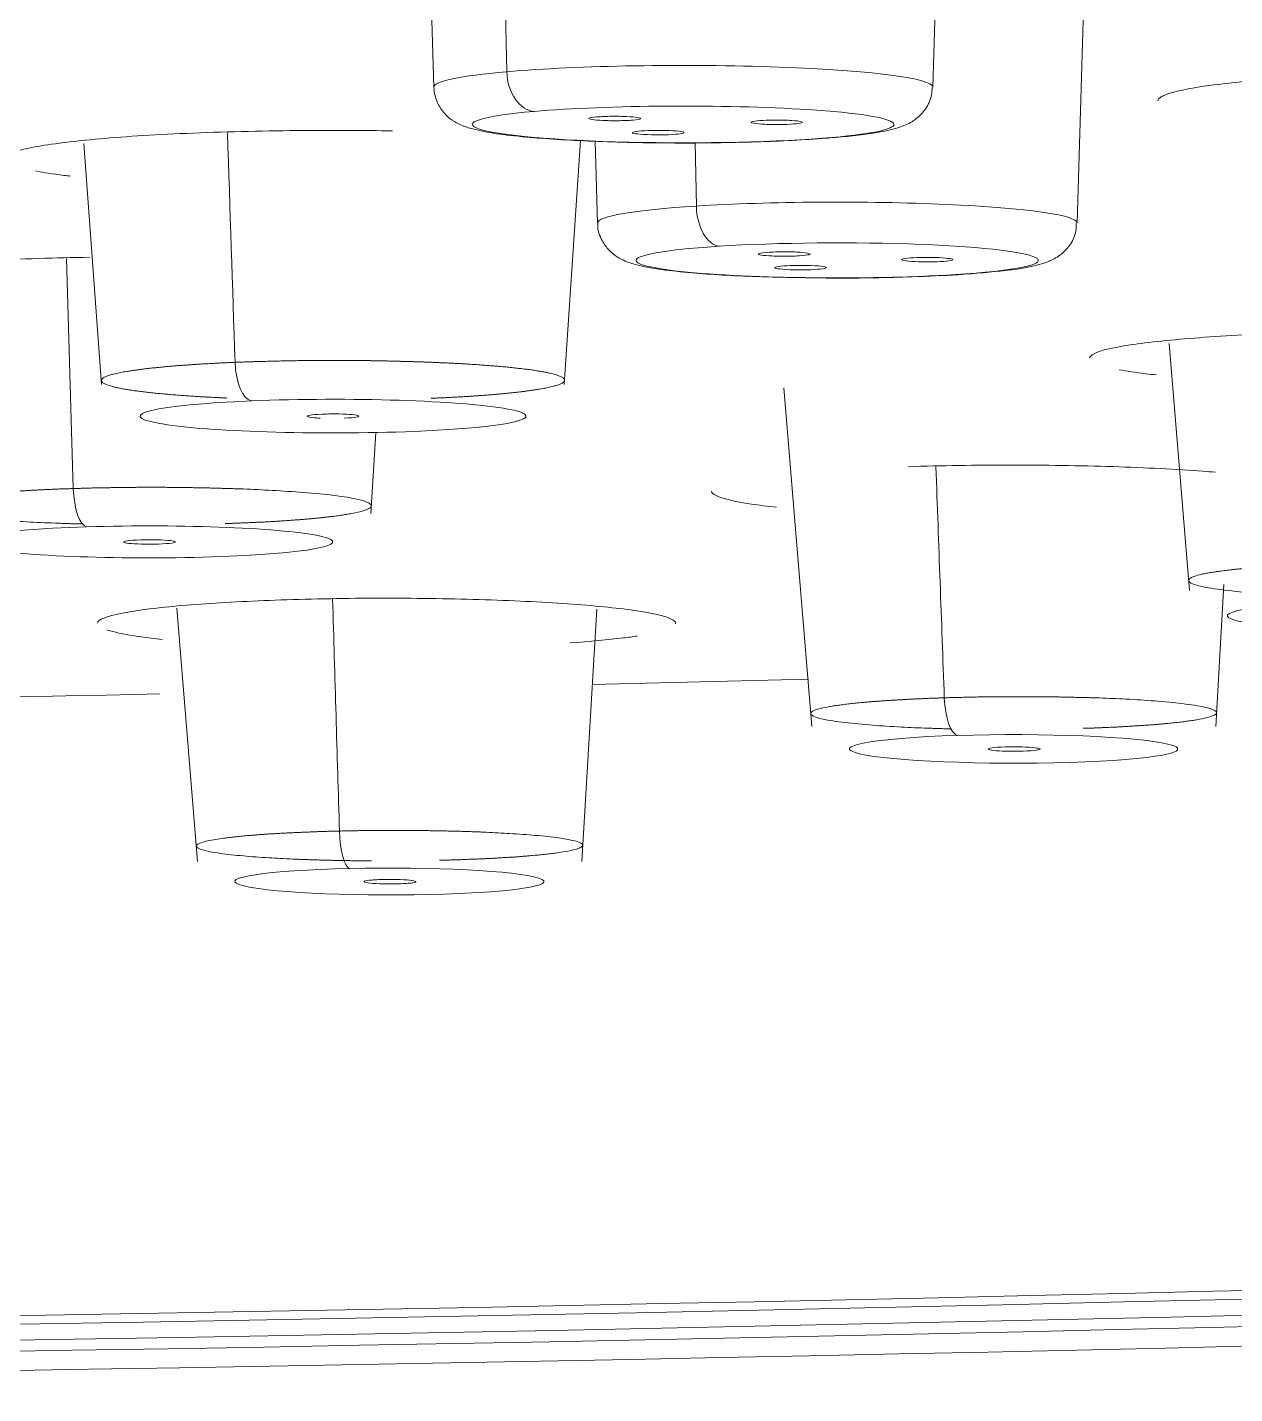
# Model space of a CAD drawing. Extents: x 19821 to 22981, y -91 to 2224.
# Drawn here: x 20713.01 to 20722.37, y 1291.2 to 1301.8 of the extents above; entities that cross this region are included whole.
import ezdxf

# ---------------------------------------------------------------- set-up
doc = ezdxf.new("R2010")
doc.units = 0
doc.header["$LTSCALE"] = 10
doc.header["$MEASUREMENT"] = 0
doc.layers.add('1', color=7, linetype='CONTINUOUS')

msp = doc.modelspace()

# ---------------------------------------------------------------- linework, layer by layer
at = {"layer": '1', "color": 7, "linetype": 'Continuous', "lineweight": 18}
for p, q in [((20720.029, 1301.332), (20720.076, 1302.894)), ((20721.148, 1300.278), (20721.203, 1302.117)), ((20716.14, 1302.045), (20716.161, 1301.332)), ((20713.448, 1300.895), (20713.586, 1299.027)), ((20717.173, 1299.028), (20717.299, 1300.918)), ((20717.412, 1300.912), (20717.431, 1300.278)), ((20721.863, 1299.346), (20722.02, 1297.43)), ((20718.876, 1299), (20719.092, 1296.377)), ((20715.673, 1298.027), (20715.713, 1298.654)), ((20722.223, 1296.377), (20722.287, 1297.478)), ((20714.169, 1297.294), (20714.33, 1295.329)), ((20717.308, 1295.33), (20717.424, 1297.286))]:
    msp.add_line(p, q, dxfattribs=at)
at = {"layer": '1', "color": 7, "linetype": 'Continuous', "lineweight": 13}
for p, q in [((20716.714, 1302.07), (20716.728, 1301.452)), ((20718.188, 1300.901), (20718.197, 1300.41)), ((20713.366, 1298.221), (20713.313, 1300.003))]:
    msp.add_line(p, q, dxfattribs=at)
at = {"layer": '1', "color": 7, "linetype": 'Continuous', "lineweight": 18}
for centre, major_axis, ratio, start_param, end_param in [((20690.341, 1301.967), (-121.8, 0), 0.087156, 1.570796, 4.70718), ((20690.341, 1301.967), (-120.85, 0), 0.087156, 1.570796, 4.712389), ((20690.341, 1302.016), (119.248, 0), 0.087156, 4.712389, 7.847018), ((20690.341, 1301.967), (119.464, 0), 0.087156, 4.712389, 7.853982), ((20718.095, 1301.043), (-1.634, 0), 0.087156, 4.080192, 5.497787), ((20690.341, 1301.967), (-123.486, 0), 0.087156, 1.570796, 3.036476), ((20719.289, 1299.989), (-1.559, 0), 0.087156, 4.284003, 5.340708), ((20714.747, 1299.199), (-0.012, 0.3), 0.421035, 1.553205, 3.045297), ((20715.38, 1298.782), (-1.496, 0), 0.087157, 5.148749, 8.290211), ((20715.38, 1298.782), (-1.496, 0), 0.087154, 2.007097, 5.148678), ((20713.469, 1298.222), (-0.01, 0.3), 0.340824, 1.565408, 3.04864), ((20713.955, 1297.807), (-1.422, 0), 0.087155, 1.919858, 5.061272), ((20713.955, 1297.807), (-1.422, 0), 0.087156, 5.061572, 8.202744), ((20723.661, 1297.234), (-1.348, 0), 0.087156, 5.149056, 8.289555), ((20720.221, 1296.605), (-0.01, 0.3), 0.341166, 1.58299, 3.048351), ((20720.658, 1296.203), (-1.274, 0), 0.087156, 5.062695, 8.201703), ((20720.655, 1296.202), (-1.274, 0), 0.087156, 1.921229, 5.059983), ((20715.507, 1295.575), (-0.007, 0.3), 0.25854, 1.5943, 3.050682), ((20715.816, 1295.174), (-1.2, 0), 0.087156, 1.834077, 4.972526), ((20715.819, 1295.175), (-1.2, 0), 0.087156, 4.975519, 8.114269)]:
    msp.add_ellipse(centre, major_axis=major_axis, ratio=ratio, start_param=start_param, end_param=end_param, dxfattribs=at)
at = {"layer": '1', "color": 7, "linetype": 'Continuous', "lineweight": 13}
for centre, major_axis, ratio, start_param, end_param in [((20718.095, 1301.332), (-1.934, 0), 0.087156, 5.497787, 6.285833), ((20718.095, 1301.332), (-1.934, 0), 0.087156, 3.13899, 5.497787), ((20716.94, 1301.442), (0.026, -0.299), 0.704416, 4.619278, 6.160083), ((20718.095, 1301.043), (-1.634, 0), 0.087156, 5.497787, 8.63938), ((20718.095, 1301.043), (-1.634, 0), 0.087156, 2.356194, 4.080192), ((20719.289, 1300.279), (-1.859, 0), 0.087156, 5.340708, 6.285835), ((20719.289, 1300.279), (-1.859, 0), 0.087156, 3.138992, 5.340708), ((20718.373, 1300.398), (0.019, -0.299), 0.585549, 4.634657, 6.175462), ((20719.289, 1299.989), (-1.559, 0), 0.087156, 5.340708, 8.4823), ((20719.289, 1299.989), (-1.559, 0), 0.087156, 2.199115, 4.284004), ((20690.341, 1305.454), (-104, 0), 0.087156, 1.833905, 1.850644), ((20690.341, 1305.454), (-104, 0), 0.087156, 1.734895, 1.800673)]:
    msp.add_ellipse(centre, major_axis=major_axis, ratio=ratio, start_param=start_param, end_param=end_param, dxfattribs=at)
at = {"layer": '1', "color": 7, "linetype": 'Continuous', "lineweight": 18}
for points, knots in [([(20716.162, 1301.33), (20716.165, 1301.286), (20716.181, 1301.213), (20716.241, 1301.126), (20716.308, 1301.07), (20716.384, 1301.031), (20716.534, 1300.984), (20716.818, 1300.945), (20717.386, 1300.909), (20718.023, 1300.895), (20718.667, 1300.904), (20719.071, 1300.925), (20719.25, 1300.94), (20719.276, 1300.942)], [0, 0, 0, 0, 0.032811, 0.061167, 0.08849, 0.120101, 0.172885, 0.355298, 0.508192, 0.666993, 0.822619, 0.973881, 1, 1, 1, 1]), ([(20719.276, 1300.942), (20719.401, 1300.952), (20719.589, 1300.975), (20719.747, 1301.01), (20719.854, 1301.051), (20719.947, 1301.121), (20720.012, 1301.218), (20720.024, 1301.291), (20720.025, 1301.329)], [0, 0, 0, 0, 0.349056, 0.595973, 0.741069, 0.833605, 0.922687, 1, 1, 1, 1]), ([(20721.775, 1301.227), (20721.776, 1301.245), (20721.842, 1301.29), (20722.192, 1301.355), (20722.604, 1301.391), (20722.857, 1301.407)], [0, 0, 0, 0, 0.265039, 0.632519, 1, 1, 1, 1]), ([(20712.833, 1300.775), (20712.833, 1300.781), (20712.848, 1300.813), (20713.018, 1300.87), (20713.542, 1300.935), (20714.019, 1300.965), (20714.299, 1300.976)], [0, 0, 0, 0, 0.074756, 0.383171, 0.691585, 1, 1, 1, 1]), ([(20714.299, 1300.976), (20714.579, 1300.987), (20715.084, 1300.999), (20715.615, 1300.997), (20715.842, 1300.993)], [0, 0, 0, 0, 0.563122, 1, 1, 1, 1]), ([(20713.345, 1300.642), (20713.327, 1300.644), (20713.224, 1300.657), (20713.136, 1300.67), (20713.074, 1300.682)], [0, 0, 0, 0, 0.167317, 1, 1, 1, 1]), ([(20717.434, 1300.282), (20717.433, 1300.274), (20717.428, 1300.226), (20717.46, 1300.145), (20717.519, 1300.063), (20717.587, 1300.011), (20717.663, 1299.974), (20717.812, 1299.931), (20718.101, 1299.893), (20718.577, 1299.863), (20718.886, 1299.857), (20719.007, 1299.857)], [0, 0, 0, 0, 0.010838, 0.066024, 0.112513, 0.157974, 0.211594, 0.304945, 0.605567, 0.853514, 1, 1, 1, 1]), ([(20720.225, 1299.878), (20720.363, 1299.886), (20720.653, 1299.916), (20720.841, 1299.942), (20720.996, 1300.011), (20721.082, 1300.084), (20721.137, 1300.18), (20721.143, 1300.246), (20721.142, 1300.275)], [0, 0, 0, 0, 0.299695, 0.690003, 0.788532, 0.869902, 0.947738, 1, 1, 1, 1]), ([(20712.101, 1299.945), (20712.18, 1299.953), (20712.474, 1299.978), (20712.82, 1299.995), (20713.1, 1300.004)], [0, 0, 0, 0, 0.290875, 1, 1, 1, 1]), ([(20719.007, 1299.857), (20719.094, 1299.854), (20719.378, 1299.849), (20719.818, 1299.858), (20720.112, 1299.871), (20720.225, 1299.878)], [0, 0, 0, 0, 0.209344, 0.685217, 1, 1, 1, 1]), ([(20721.247, 1299.23), (20721.246, 1299.236), (20721.26, 1299.266), (20721.415, 1299.319), (20721.915, 1299.381), (20722.365, 1299.409), (20722.626, 1299.419)], [0, 0, 0, 0, 0.073591, 0.382394, 0.691197, 1, 1, 1, 1]), ([(20714.621, 1299.199), (20714.627, 1299.199), (20714.64, 1299.2), (20714.66, 1299.2), (20714.68, 1299.201), (20714.7, 1299.202), (20714.721, 1299.203), (20714.742, 1299.203), (20714.763, 1299.204), (20714.784, 1299.205), (20714.805, 1299.205), (20714.827, 1299.206), (20714.849, 1299.206), (20714.871, 1299.207), (20714.894, 1299.208), (20714.917, 1299.208), (20714.94, 1299.209), (20714.963, 1299.209), (20714.986, 1299.21), (20715.01, 1299.21), (20715.034, 1299.21), (20715.058, 1299.211), (20715.083, 1299.211), (20715.107, 1299.212), (20715.132, 1299.212), (20715.157, 1299.212), (20715.182, 1299.212), (20715.208, 1299.213), (20715.233, 1299.213), (20715.259, 1299.213), (20715.285, 1299.213), (20715.312, 1299.213), (20715.338, 1299.213), (20715.365, 1299.213), (20715.392, 1299.213), (20715.418, 1299.213), (20715.446, 1299.213), (20715.473, 1299.213), (20715.5, 1299.213), (20715.528, 1299.213), (20715.555, 1299.213), (20715.583, 1299.212), (20715.611, 1299.212), (20715.639, 1299.212), (20715.667, 1299.212), (20715.696, 1299.211), (20715.724, 1299.211), (20715.752, 1299.21), (20715.781, 1299.21), (20715.809, 1299.209), (20715.838, 1299.208), (20715.866, 1299.208), (20715.895, 1299.207), (20715.924, 1299.206), (20715.952, 1299.206), (20715.981, 1299.205), (20716.009, 1299.204), (20716.038, 1299.203), (20716.067, 1299.202), (20716.095, 1299.201), (20716.124, 1299.2), (20716.152, 1299.199), (20716.18, 1299.198), (20716.209, 1299.196), (20716.237, 1299.195), (20716.265, 1299.194), (20716.292, 1299.193), (20716.32, 1299.191), (20716.348, 1299.19), (20716.375, 1299.188), (20716.402, 1299.187), (20716.429, 1299.185), (20716.456, 1299.183), (20716.482, 1299.182), (20716.508, 1299.18), (20716.534, 1299.178), (20716.56, 1299.176), (20716.586, 1299.174), (20716.611, 1299.172), (20716.635, 1299.17), (20716.66, 1299.168), (20716.684, 1299.166), (20716.708, 1299.164), (20716.731, 1299.162), (20716.754, 1299.16), (20716.776, 1299.157), (20716.798, 1299.155), (20716.82, 1299.152), (20716.841, 1299.15), (20716.862, 1299.147), (20716.882, 1299.145), (20716.901, 1299.142), (20716.92, 1299.14), (20716.939, 1299.137), (20716.957, 1299.134), (20716.974, 1299.131), (20716.991, 1299.129), (20717.012, 1299.125), (20717.036, 1299.12), (20717.061, 1299.115), (20717.084, 1299.109), (20717.105, 1299.104), (20717.122, 1299.098), (20717.137, 1299.092), (20717.15, 1299.087), (20717.16, 1299.081), (20717.167, 1299.076), (20717.172, 1299.07), (20717.175, 1299.065), (20717.176, 1299.059), (20717.174, 1299.054), (20717.17, 1299.049), (20717.164, 1299.043), (20717.156, 1299.038), (20717.146, 1299.033), (20717.134, 1299.028), (20717.12, 1299.023), (20717.105, 1299.018), (20717.088, 1299.013), (20717.069, 1299.009), (20717.049, 1299.004), (20717.027, 1299), (20717.004, 1298.995), (20716.98, 1298.991), (20716.954, 1298.987), (20716.927, 1298.983), (20716.899, 1298.979), (20716.871, 1298.975), (20716.841, 1298.971), (20716.81, 1298.968), (20716.779, 1298.964), (20716.746, 1298.961), (20716.713, 1298.957), (20716.68, 1298.954), (20716.646, 1298.951), (20716.611, 1298.948), (20716.576, 1298.945), (20716.54, 1298.943), (20716.505, 1298.94), (20716.468, 1298.938), (20716.432, 1298.935), (20716.396, 1298.933), (20716.359, 1298.931), (20716.322, 1298.929), (20716.285, 1298.927), (20716.249, 1298.925), (20716.212, 1298.923), (20716.175, 1298.922), (20716.151, 1298.921), (20716.139, 1298.92)], [0, 0, 0, 0, 0.003796, 0.007622, 0.011478, 0.015363, 0.019278, 0.023223, 0.027198, 0.031202, 0.035236, 0.0393, 0.043394, 0.047517, 0.05167, 0.055853, 0.060066, 0.064308, 0.06858, 0.072882, 0.077213, 0.081575, 0.085966, 0.090387, 0.094837, 0.099317, 0.103828, 0.108367, 0.112937, 0.117536, 0.122165, 0.126824, 0.131512, 0.13623, 0.140978, 0.145756, 0.150563, 0.1554, 0.160267, 0.165164, 0.17009, 0.175046, 0.180032, 0.185048, 0.190093, 0.195168, 0.200272, 0.205407, 0.210571, 0.215765, 0.220988, 0.226242, 0.231525, 0.236837, 0.24218, 0.247552, 0.252954, 0.258386, 0.263847, 0.269338, 0.274859, 0.280409, 0.285989, 0.291599, 0.297239, 0.302908, 0.308607, 0.314336, 0.320094, 0.325882, 0.3317, 0.337548, 0.343425, 0.349332, 0.355268, 0.361235, 0.367231, 0.373256, 0.379312, 0.385397, 0.391512, 0.397656, 0.40383, 0.410034, 0.416268, 0.422531, 0.428824, 0.435146, 0.441498, 0.44788, 0.454292, 0.460733, 0.467204, 0.473705, 0.480235, 0.486795, 0.493385, 0.500004, 0.512431, 0.524753, 0.536971, 0.549083, 0.56109, 0.572992, 0.584789, 0.596481, 0.608068, 0.61955, 0.630927, 0.642199, 0.653366, 0.664428, 0.675385, 0.686237, 0.696985, 0.707627, 0.718165, 0.728597, 0.738925, 0.749148, 0.759265, 0.769278, 0.779187, 0.78899, 0.798688, 0.808282, 0.81777, 0.827154, 0.836433, 0.845607, 0.854676, 0.863641, 0.8725, 0.881255, 0.889905, 0.89845, 0.90689, 0.915226, 0.923456, 0.931582, 0.939603, 0.94752, 0.955331, 0.963038, 0.97064, 0.978137, 0.985529, 0.992817, 1, 1, 1, 1]), ([(20714.559, 1298.922), (20714.556, 1298.922), (20714.544, 1298.923), (20714.522, 1298.924), (20714.494, 1298.925), (20714.466, 1298.927), (20714.439, 1298.928), (20714.411, 1298.929), (20714.384, 1298.931), (20714.357, 1298.932), (20714.33, 1298.934), (20714.303, 1298.936), (20714.277, 1298.937), (20714.251, 1298.939), (20714.225, 1298.941), (20714.199, 1298.943), (20714.173, 1298.945), (20714.148, 1298.947), (20714.124, 1298.949), (20714.099, 1298.951), (20714.075, 1298.953), (20714.052, 1298.955), (20714.028, 1298.957), (20714.005, 1298.96), (20713.983, 1298.962), (20713.961, 1298.964), (20713.939, 1298.967), (20713.918, 1298.969), (20713.898, 1298.972), (20713.877, 1298.974), (20713.858, 1298.977), (20713.839, 1298.979), (20713.82, 1298.982), (20713.802, 1298.985), (20713.785, 1298.988), (20713.768, 1298.991), (20713.748, 1298.994), (20713.724, 1298.999), (20713.698, 1299.004), (20713.675, 1299.01), (20713.655, 1299.016), (20713.637, 1299.021), (20713.622, 1299.027), (20713.61, 1299.032), (20713.6, 1299.038), (20713.592, 1299.043), (20713.587, 1299.049), (20713.584, 1299.054), (20713.584, 1299.06), (20713.586, 1299.065), (20713.59, 1299.071), (20713.596, 1299.076), (20713.604, 1299.081), (20713.614, 1299.086), (20713.626, 1299.091), (20713.639, 1299.096), (20713.655, 1299.101), (20713.672, 1299.106), (20713.691, 1299.11), (20713.711, 1299.115), (20713.733, 1299.12), (20713.756, 1299.124), (20713.78, 1299.128), (20713.806, 1299.132), (20713.832, 1299.136), (20713.86, 1299.14), (20713.889, 1299.144), (20713.919, 1299.148), (20713.95, 1299.152), (20713.981, 1299.155), (20714.013, 1299.158), (20714.046, 1299.162), (20714.08, 1299.165), (20714.114, 1299.168), (20714.149, 1299.171), (20714.184, 1299.174), (20714.219, 1299.176), (20714.255, 1299.179), (20714.291, 1299.181), (20714.328, 1299.184), (20714.364, 1299.186), (20714.401, 1299.188), (20714.437, 1299.19), (20714.474, 1299.192), (20714.511, 1299.194), (20714.548, 1299.196), (20714.584, 1299.197), (20714.609, 1299.198), (20714.621, 1299.199)], [0, 0, 0, 0, 0.002522, 0.010462, 0.018443, 0.026465, 0.03453, 0.042636, 0.050784, 0.058973, 0.067204, 0.075477, 0.083792, 0.092149, 0.100547, 0.108987, 0.117469, 0.125992, 0.134557, 0.143164, 0.151813, 0.160503, 0.169235, 0.178009, 0.186824, 0.195682, 0.204581, 0.213522, 0.222504, 0.231529, 0.240595, 0.249703, 0.258852, 0.268044, 0.277277, 0.286552, 0.295868, 0.313376, 0.330735, 0.347946, 0.36501, 0.381925, 0.398693, 0.415313, 0.431785, 0.448109, 0.464285, 0.480313, 0.496193, 0.511925, 0.527509, 0.542945, 0.558234, 0.573374, 0.588366, 0.60321, 0.617906, 0.632453, 0.646853, 0.661105, 0.675209, 0.689164, 0.702972, 0.716631, 0.730142, 0.743505, 0.75672, 0.769787, 0.782705, 0.795476, 0.808098, 0.820572, 0.832898, 0.845076, 0.857105, 0.868986, 0.88072, 0.892304, 0.903741, 0.915029, 0.92617, 0.937162, 0.948005, 0.958701, 0.969248, 0.979647, 0.989898, 1, 1, 1, 1]), ([(20721.763, 1299.101), (20721.735, 1299.104), (20721.626, 1299.117), (20721.533, 1299.131), (20721.474, 1299.142)], [0, 0, 0, 0, 0.252248, 1, 1, 1, 1]), ([(20715.296, 1298.797), (20715.252, 1298.795), (20715.189, 1298.79), (20715.172, 1298.778), (20715.215, 1298.771), (20715.263, 1298.767), (20715.281, 1298.766)], [0, 0, 0, 0, 0.283858, 0.567716, 0.851573, 1, 1, 1, 1]), ([(20719.839, 1298.39), (20720.1, 1298.398), (20720.618, 1298.407), (20721.447, 1298.394), (20721.956, 1298.368), (20722.19, 1298.35), (20722.222, 1298.347)], [0, 0, 0, 0, 0.315951, 0.631902, 0.947853, 1, 1, 1, 1]), ([(20713.435, 1297.946), (20713.432, 1297.946), (20713.423, 1297.946), (20713.407, 1297.947), (20713.387, 1297.947), (20713.367, 1297.948), (20713.347, 1297.948), (20713.327, 1297.949), (20713.307, 1297.95), (20713.287, 1297.95), (20713.267, 1297.951), (20713.247, 1297.952), (20713.157, 1297.955), (20712.985, 1297.963), (20712.741, 1297.979), (20712.505, 1298.003), (20712.334, 1298.031), (20712.246, 1298.06), (20712.226, 1298.086), (20712.254, 1298.108), (20712.313, 1298.128), (20712.372, 1298.141), (20712.415, 1298.148), (20712.436, 1298.151), (20712.458, 1298.155), (20712.481, 1298.158), (20712.504, 1298.161), (20712.529, 1298.165), (20712.555, 1298.168), (20712.581, 1298.171), (20712.609, 1298.174), (20712.637, 1298.177), (20712.666, 1298.18), (20712.696, 1298.182), (20712.726, 1298.185), (20712.757, 1298.188), (20712.789, 1298.19), (20712.821, 1298.193), (20712.855, 1298.195), (20712.888, 1298.198), (20712.922, 1298.2), (20712.957, 1298.202), (20712.992, 1298.204), (20713.028, 1298.206), (20713.064, 1298.208), (20713.101, 1298.21), (20713.138, 1298.212), (20713.175, 1298.213), (20713.213, 1298.215), (20713.251, 1298.217), (20713.289, 1298.218), (20713.328, 1298.219), (20713.353, 1298.22), (20713.366, 1298.221)], [0, 0, 0, 0, 0.001857, 0.006841, 0.011834, 0.016834, 0.021842, 0.026859, 0.031884, 0.036917, 0.041958, 0.047008, 0.052065, 0.112022, 0.184637, 0.269897, 0.367791, 0.446911, 0.518074, 0.58127, 0.636487, 0.683717, 0.694437, 0.705123, 0.715774, 0.72639, 0.736973, 0.74752, 0.758034, 0.768513, 0.778957, 0.789367, 0.799742, 0.810083, 0.82039, 0.830662, 0.840899, 0.851102, 0.86127, 0.871404, 0.881503, 0.891568, 0.901599, 0.911594, 0.921555, 0.931482, 0.941374, 0.951231, 0.961054, 0.970843, 0.980596, 0.990315, 1, 1, 1, 1]), ([(20713.366, 1298.221), (20713.372, 1298.221), (20713.385, 1298.221), (20713.403, 1298.222), (20713.422, 1298.222), (20713.44, 1298.223), (20713.459, 1298.223), (20713.478, 1298.224), (20713.496, 1298.224), (20713.515, 1298.225), (20713.535, 1298.225), (20713.554, 1298.226), (20713.573, 1298.226), (20713.592, 1298.226), (20713.612, 1298.227), (20713.631, 1298.227), (20713.651, 1298.227), (20713.67, 1298.228), (20713.69, 1298.228), (20713.71, 1298.228), (20713.73, 1298.228), (20713.749, 1298.229), (20713.769, 1298.229), (20713.789, 1298.229), (20713.809, 1298.229), (20713.83, 1298.229), (20713.85, 1298.23), (20713.87, 1298.23), (20713.89, 1298.23), (20713.91, 1298.23), (20713.931, 1298.23), (20713.951, 1298.23), (20713.972, 1298.23), (20713.992, 1298.23), (20714.012, 1298.23), (20714.033, 1298.23), (20714.053, 1298.23), (20714.074, 1298.23), (20714.095, 1298.23), (20714.115, 1298.229), (20714.136, 1298.229), (20714.156, 1298.229), (20714.177, 1298.229), (20714.197, 1298.229), (20714.218, 1298.228), (20714.238, 1298.228), (20714.259, 1298.228), (20714.28, 1298.228), (20714.3, 1298.227), (20714.321, 1298.227), (20714.341, 1298.227), (20714.362, 1298.226), (20714.382, 1298.226), (20714.402, 1298.225), (20714.423, 1298.225), (20714.443, 1298.224), (20714.463, 1298.224), (20714.484, 1298.223), (20714.504, 1298.223), (20714.524, 1298.222), (20714.544, 1298.222), (20714.564, 1298.221), (20714.584, 1298.221), (20714.604, 1298.22), (20714.624, 1298.219), (20714.643, 1298.219), (20714.663, 1298.218), (20714.754, 1298.214), (20714.926, 1298.206), (20715.17, 1298.19), (20715.406, 1298.167), (20715.577, 1298.139), (20715.665, 1298.11), (20715.684, 1298.084), (20715.656, 1298.061), (20715.597, 1298.042), (20715.538, 1298.029), (20715.496, 1298.022), (20715.475, 1298.018), (20715.453, 1298.015), (20715.43, 1298.011), (20715.406, 1298.008), (20715.381, 1298.005), (20715.355, 1298.002), (20715.328, 1297.999), (20715.301, 1297.996), (20715.273, 1297.993), (20715.244, 1297.99), (20715.214, 1297.987), (20715.183, 1297.984), (20715.152, 1297.982), (20715.12, 1297.979), (20715.088, 1297.977), (20715.055, 1297.974), (20715.021, 1297.972), (20714.987, 1297.97), (20714.952, 1297.967), (20714.917, 1297.965), (20714.881, 1297.963), (20714.845, 1297.961), (20714.809, 1297.96), (20714.772, 1297.958), (20714.735, 1297.956), (20714.697, 1297.955), (20714.659, 1297.953), (20714.621, 1297.952), (20714.583, 1297.95), (20714.557, 1297.949), (20714.544, 1297.949)], [0, 0, 0, 0, 0.003593, 0.007192, 0.010798, 0.014409, 0.018027, 0.02165, 0.02528, 0.028916, 0.032558, 0.036206, 0.03986, 0.04352, 0.047186, 0.050858, 0.054537, 0.058221, 0.061912, 0.065608, 0.069311, 0.07302, 0.076735, 0.080455, 0.084182, 0.087915, 0.091655, 0.0954, 0.099151, 0.102908, 0.106672, 0.110441, 0.114217, 0.117998, 0.121786, 0.12558, 0.12938, 0.133186, 0.136998, 0.140816, 0.14464, 0.14847, 0.152306, 0.156149, 0.159997, 0.163851, 0.167712, 0.171579, 0.175451, 0.17933, 0.183215, 0.187106, 0.191002, 0.194905, 0.198814, 0.20273, 0.206651, 0.210578, 0.214511, 0.21845, 0.222396, 0.226347, 0.230305, 0.234268, 0.238238, 0.242214, 0.246195, 0.250183, 0.297846, 0.35537, 0.422737, 0.499923, 0.562726, 0.619119, 0.669101, 0.712669, 0.749821, 0.758333, 0.766816, 0.775269, 0.783692, 0.792086, 0.80045, 0.808785, 0.817091, 0.825367, 0.833614, 0.841831, 0.850018, 0.858177, 0.866306, 0.874405, 0.882475, 0.890516, 0.898527, 0.906509, 0.914461, 0.922384, 0.930278, 0.938142, 0.945977, 0.953783, 0.961559, 0.969306, 0.977023, 0.984712, 0.99237, 1, 1, 1, 1]), ([(20718.818, 1298.075), (20718.746, 1298.083), (20718.529, 1298.111), (20718.351, 1298.154), (20718.316, 1298.188), (20718.315, 1298.2)], [0, 0, 0, 0, 0.222693, 0.74251, 1, 1, 1, 1]), ([(20723.097, 1297.382), (20723.02, 1297.385), (20722.854, 1297.391), (20722.606, 1297.404), (20722.357, 1297.424), (20722.166, 1297.449), (20722.053, 1297.475), (20722.009, 1297.499), (20722.014, 1297.52), (20722.051, 1297.539), (20722.095, 1297.552), (20722.128, 1297.559), (20722.144, 1297.562), (20722.162, 1297.566), (20722.181, 1297.569), (20722.2, 1297.572), (20722.221, 1297.575), (20722.242, 1297.578), (20722.264, 1297.581), (20722.288, 1297.585), (20722.312, 1297.587), (20722.336, 1297.59), (20722.362, 1297.593), (20722.389, 1297.596), (20722.416, 1297.599), (20722.443, 1297.601), (20722.472, 1297.604), (20722.501, 1297.606), (20722.531, 1297.609), (20722.561, 1297.611), (20722.592, 1297.614), (20722.624, 1297.616), (20722.656, 1297.618), (20722.689, 1297.62), (20722.722, 1297.622), (20722.755, 1297.624), (20722.789, 1297.626), (20722.823, 1297.628), (20722.858, 1297.629), (20722.893, 1297.631), (20722.928, 1297.633), (20722.952, 1297.634), (20722.964, 1297.634)], [0, 0, 0, 0, 0.06343, 0.140095, 0.229973, 0.333055, 0.416719, 0.491892, 0.55856, 0.61671, 0.666331, 0.677664, 0.68896, 0.700218, 0.711438, 0.72262, 0.733764, 0.74487, 0.755938, 0.766969, 0.777961, 0.788915, 0.799831, 0.810709, 0.821549, 0.832351, 0.843115, 0.85384, 0.864528, 0.875178, 0.885789, 0.896363, 0.906898, 0.917395, 0.927854, 0.938275, 0.948658, 0.959003, 0.969309, 0.979578, 0.989808, 1, 1, 1, 1]), ([(20713.552, 1297.176), (20713.553, 1297.193), (20713.614, 1297.232), (20713.916, 1297.289), (20714.489, 1297.339), (20714.953, 1297.357), (20715.213, 1297.364)], [0, 0, 0, 0, 0.196967, 0.464645, 0.732322, 1, 1, 1, 1]), ([(20715.213, 1297.364), (20715.474, 1297.37), (20715.985, 1297.374), (20716.764, 1297.355), (20717.411, 1297.316), (20717.87, 1297.259), (20718.026, 1297.207), (20718.037, 1297.178), (20718.035, 1297.171)], [0, 0, 0, 0, 0.188659, 0.377318, 0.565976, 0.754635, 0.943294, 1, 1, 1, 1]), ([(20714.056, 1297.051), (20713.939, 1297.064), (20713.768, 1297.088), (20713.66, 1297.114), (20713.627, 1297.125)], [0, 0, 0, 0, 0.587618, 1, 1, 1, 1]), ([(20717.737, 1297.077), (20717.704, 1297.072), (20717.56, 1297.052), (20717.373, 1297.035), (20717.217, 1297.024)], [0, 0, 0, 0, 0.243969, 1, 1, 1, 1]), ([(20720.164, 1296.358), (20720.161, 1296.358), (20720.151, 1296.358), (20720.134, 1296.359), (20720.113, 1296.359), (20720.093, 1296.36), (20720.073, 1296.36), (20720.052, 1296.361), (20720.032, 1296.362), (20720.012, 1296.362), (20719.927, 1296.365), (20719.769, 1296.372), (20719.547, 1296.386), (20719.331, 1296.407), (20719.175, 1296.431), (20719.095, 1296.456), (20719.077, 1296.479), (20719.103, 1296.499), (20719.156, 1296.516), (20719.21, 1296.527), (20719.249, 1296.534), (20719.268, 1296.537), (20719.287, 1296.54), (20719.308, 1296.542), (20719.329, 1296.545), (20719.352, 1296.548), (20719.375, 1296.551), (20719.399, 1296.554), (20719.423, 1296.556), (20719.449, 1296.559), (20719.475, 1296.561), (20719.502, 1296.564), (20719.529, 1296.566), (20719.558, 1296.569), (20719.587, 1296.571), (20719.616, 1296.573), (20719.646, 1296.575), (20719.677, 1296.577), (20719.708, 1296.579), (20719.74, 1296.581), (20719.773, 1296.583), (20719.805, 1296.585), (20719.839, 1296.587), (20719.872, 1296.589), (20719.906, 1296.59), (20719.941, 1296.592), (20719.976, 1296.593), (20720.011, 1296.595), (20720.047, 1296.596), (20720.082, 1296.597), (20720.107, 1296.598), (20720.119, 1296.598)], [0, 0, 0, 0, 0.002606, 0.008217, 0.013835, 0.019458, 0.025088, 0.030724, 0.036366, 0.042015, 0.047669, 0.108291, 0.181365, 0.266888, 0.364856, 0.444373, 0.515884, 0.579374, 0.634828, 0.682234, 0.692808, 0.703359, 0.71389, 0.724398, 0.734886, 0.745352, 0.755796, 0.766219, 0.776621, 0.787001, 0.797359, 0.807696, 0.818012, 0.828306, 0.838578, 0.848829, 0.859058, 0.869266, 0.879452, 0.889617, 0.89976, 0.909881, 0.919981, 0.930059, 0.940115, 0.95015, 0.960164, 0.970155, 0.980125, 0.990073, 1, 1, 1, 1]), ([(20720.119, 1296.598), (20720.125, 1296.599), (20720.138, 1296.599), (20720.158, 1296.6), (20720.177, 1296.6), (20720.197, 1296.601), (20720.217, 1296.601), (20720.237, 1296.602), (20720.257, 1296.602), (20720.277, 1296.603), (20720.297, 1296.603), (20720.317, 1296.604), (20720.338, 1296.604), (20720.358, 1296.604), (20720.379, 1296.605), (20720.399, 1296.605), (20720.42, 1296.605), (20720.441, 1296.606), (20720.462, 1296.606), (20720.482, 1296.606), (20720.503, 1296.606), (20720.524, 1296.606), (20720.545, 1296.607), (20720.566, 1296.607), (20720.588, 1296.607), (20720.609, 1296.607), (20720.63, 1296.607), (20720.651, 1296.607), (20720.672, 1296.607), (20720.694, 1296.607), (20720.715, 1296.607), (20720.736, 1296.607), (20720.757, 1296.607), (20720.779, 1296.607), (20720.8, 1296.607), (20720.821, 1296.607), (20720.843, 1296.607), (20720.864, 1296.607), (20720.885, 1296.606), (20720.906, 1296.606), (20720.928, 1296.606), (20720.949, 1296.606), (20720.97, 1296.605), (20720.991, 1296.605), (20721.012, 1296.605), (20721.033, 1296.604), (20721.054, 1296.604), (20721.075, 1296.604), (20721.096, 1296.603), (20721.117, 1296.603), (20721.138, 1296.602), (20721.159, 1296.602), (20721.179, 1296.601), (20721.2, 1296.601), (20721.22, 1296.6), (20721.241, 1296.6), (20721.261, 1296.599), (20721.281, 1296.598), (20721.301, 1296.598), (20721.386, 1296.595), (20721.544, 1296.588), (20721.766, 1296.574), (20721.982, 1296.553), (20722.138, 1296.529), (20722.218, 1296.504), (20722.236, 1296.481), (20722.211, 1296.461), (20722.157, 1296.444), (20722.103, 1296.433), (20722.064, 1296.426), (20722.046, 1296.423), (20722.026, 1296.42), (20722.005, 1296.418), (20721.984, 1296.415), (20721.962, 1296.412), (20721.939, 1296.409), (20721.915, 1296.406), (20721.89, 1296.404), (20721.864, 1296.401), (20721.838, 1296.399), (20721.811, 1296.396), (20721.784, 1296.394), (20721.755, 1296.391), (20721.727, 1296.389), (20721.697, 1296.387), (20721.667, 1296.385), (20721.636, 1296.383), (20721.605, 1296.381), (20721.573, 1296.379), (20721.541, 1296.377), (20721.508, 1296.375), (20721.475, 1296.373), (20721.441, 1296.371), (20721.407, 1296.37), (20721.372, 1296.368), (20721.337, 1296.367), (20721.302, 1296.365), (20721.267, 1296.364), (20721.231, 1296.363), (20721.207, 1296.362), (20721.195, 1296.362)], [0, 0, 0, 0, 0.004171, 0.008347, 0.012528, 0.016714, 0.020904, 0.0251, 0.029301, 0.033508, 0.037719, 0.041935, 0.046156, 0.050382, 0.054613, 0.058849, 0.06309, 0.067336, 0.071588, 0.075844, 0.080105, 0.084371, 0.088643, 0.092919, 0.0972, 0.101486, 0.105778, 0.110074, 0.114375, 0.118682, 0.122993, 0.127309, 0.131631, 0.135957, 0.140288, 0.144625, 0.148966, 0.153312, 0.157663, 0.16202, 0.166381, 0.170747, 0.175119, 0.179495, 0.183876, 0.188262, 0.192654, 0.19705, 0.201451, 0.205857, 0.210268, 0.214684, 0.219106, 0.223532, 0.227963, 0.232399, 0.23684, 0.241286, 0.245737, 0.250193, 0.2978, 0.355307, 0.422689, 0.499917, 0.562474, 0.618739, 0.668715, 0.712403, 0.749803, 0.758136, 0.766451, 0.774748, 0.783028, 0.79129, 0.799535, 0.807762, 0.815972, 0.824164, 0.832339, 0.840497, 0.848637, 0.856759, 0.864864, 0.872952, 0.881022, 0.889075, 0.897111, 0.905129, 0.91313, 0.921114, 0.92908, 0.937029, 0.944961, 0.952875, 0.960772, 0.968652, 0.976515, 0.984361, 0.992189, 1, 1, 1, 1]), ([(20715.679, 1295.335), (20715.676, 1295.335), (20715.667, 1295.335), (20715.652, 1295.335), (20715.631, 1295.335), (20715.611, 1295.335), (20715.591, 1295.335), (20715.571, 1295.336), (20715.551, 1295.336), (20715.531, 1295.336), (20715.511, 1295.336), (20715.491, 1295.337), (20715.471, 1295.337), (20715.451, 1295.337), (20715.431, 1295.338), (20715.412, 1295.338), (20715.392, 1295.338), (20715.372, 1295.339), (20715.353, 1295.339), (20715.333, 1295.34), (20715.314, 1295.34), (20715.294, 1295.341), (20715.275, 1295.341), (20715.256, 1295.342), (20715.236, 1295.342), (20715.217, 1295.343), (20715.198, 1295.344), (20715.179, 1295.344), (20715.161, 1295.345), (20715.142, 1295.346), (20715.123, 1295.346), (20715.105, 1295.347), (20715.087, 1295.348), (20715.009, 1295.351), (20714.867, 1295.359), (20714.67, 1295.373), (20714.488, 1295.393), (20714.371, 1295.416), (20714.321, 1295.437), (20714.316, 1295.455), (20714.342, 1295.471), (20714.389, 1295.486), (20714.449, 1295.498), (20714.502, 1295.506), (20714.54, 1295.511), (20714.561, 1295.514), (20714.582, 1295.517), (20714.605, 1295.519), (20714.628, 1295.522), (20714.652, 1295.524), (20714.677, 1295.526), (20714.702, 1295.529), (20714.728, 1295.531), (20714.755, 1295.533), (20714.782, 1295.535), (20714.81, 1295.538), (20714.839, 1295.54), (20714.868, 1295.542), (20714.898, 1295.544), (20714.928, 1295.545), (20714.959, 1295.547), (20714.99, 1295.549), (20715.022, 1295.551), (20715.054, 1295.552), (20715.087, 1295.554), (20715.119, 1295.555), (20715.153, 1295.557), (20715.186, 1295.558), (20715.22, 1295.559), (20715.255, 1295.561), (20715.289, 1295.562), (20715.324, 1295.563), (20715.359, 1295.564), (20715.394, 1295.565), (20715.418, 1295.565), (20715.43, 1295.566)], [0, 0, 0, 0, 0.001662, 0.006517, 0.011377, 0.016242, 0.021113, 0.02599, 0.030871, 0.035758, 0.040651, 0.045549, 0.050452, 0.055361, 0.060276, 0.065195, 0.070121, 0.075051, 0.079987, 0.084929, 0.089876, 0.094829, 0.099787, 0.10475, 0.109719, 0.114694, 0.119673, 0.124659, 0.12965, 0.134646, 0.139648, 0.144655, 0.149668, 0.154687, 0.208506, 0.273364, 0.349259, 0.436192, 0.495529, 0.549926, 0.599375, 0.643868, 0.683399, 0.717962, 0.727345, 0.736709, 0.746055, 0.755381, 0.764688, 0.773977, 0.783246, 0.792497, 0.801729, 0.810941, 0.820135, 0.829309, 0.838465, 0.847601, 0.856718, 0.865817, 0.874896, 0.883956, 0.892997, 0.902019, 0.911022, 0.920006, 0.928971, 0.937917, 0.946843, 0.95575, 0.964639, 0.973508, 0.982358, 0.991188, 1, 1, 1, 1]), ([(20715.43, 1295.566), (20715.436, 1295.566), (20715.449, 1295.566), (20715.468, 1295.567), (20715.487, 1295.567), (20715.506, 1295.567), (20715.525, 1295.568), (20715.545, 1295.568), (20715.564, 1295.568), (20715.584, 1295.569), (20715.603, 1295.569), (20715.623, 1295.569), (20715.643, 1295.569), (20715.662, 1295.57), (20715.682, 1295.57), (20715.702, 1295.57), (20715.722, 1295.57), (20715.742, 1295.57), (20715.762, 1295.57), (20715.782, 1295.57), (20715.802, 1295.57), (20715.822, 1295.57), (20715.842, 1295.571), (20715.862, 1295.571), (20715.882, 1295.571), (20715.903, 1295.57), (20715.923, 1295.57), (20715.943, 1295.57), (20715.963, 1295.57), (20715.983, 1295.57), (20716.003, 1295.57), (20716.023, 1295.57), (20716.044, 1295.57), (20716.064, 1295.569), (20716.084, 1295.569), (20716.104, 1295.569), (20716.124, 1295.569), (20716.144, 1295.568), (20716.164, 1295.568), (20716.184, 1295.568), (20716.203, 1295.567), (20716.223, 1295.567), (20716.243, 1295.567), (20716.263, 1295.566), (20716.282, 1295.566), (20716.302, 1295.565), (20716.321, 1295.565), (20716.341, 1295.564), (20716.36, 1295.564), (20716.379, 1295.563), (20716.399, 1295.563), (20716.418, 1295.562), (20716.437, 1295.561), (20716.456, 1295.561), (20716.474, 1295.56), (20716.493, 1295.559), (20716.512, 1295.559), (20716.53, 1295.558), (20716.548, 1295.557), (20716.625, 1295.554), (20716.768, 1295.546), (20716.964, 1295.532), (20717.147, 1295.512), (20717.264, 1295.489), (20717.314, 1295.468), (20717.319, 1295.45), (20717.293, 1295.434), (20717.246, 1295.42), (20717.186, 1295.407), (20717.133, 1295.399), (20717.095, 1295.394), (20717.074, 1295.391), (20717.053, 1295.388), (20717.03, 1295.386), (20717.007, 1295.383), (20716.983, 1295.381), (20716.958, 1295.379), (20716.933, 1295.376), (20716.907, 1295.374), (20716.88, 1295.372), (20716.853, 1295.37), (20716.825, 1295.367), (20716.796, 1295.365), (20716.767, 1295.363), (20716.737, 1295.362), (20716.707, 1295.36), (20716.676, 1295.358), (20716.645, 1295.356), (20716.613, 1295.354), (20716.581, 1295.353), (20716.548, 1295.351), (20716.516, 1295.35), (20716.482, 1295.348), (20716.449, 1295.347), (20716.415, 1295.346), (20716.38, 1295.344), (20716.346, 1295.343), (20716.311, 1295.342), (20716.276, 1295.341), (20716.241, 1295.34), (20716.217, 1295.34), (20716.205, 1295.339)], [0, 0, 0, 0, 0.00417, 0.008345, 0.012526, 0.016711, 0.020901, 0.025097, 0.029297, 0.033503, 0.037713, 0.041929, 0.046149, 0.050375, 0.054606, 0.058841, 0.063082, 0.067328, 0.071579, 0.075835, 0.080095, 0.084361, 0.088632, 0.092908, 0.097189, 0.101475, 0.105766, 0.110062, 0.114363, 0.118669, 0.12298, 0.127297, 0.131618, 0.135944, 0.140275, 0.144611, 0.148952, 0.153299, 0.15765, 0.162006, 0.166367, 0.170733, 0.175105, 0.179481, 0.183862, 0.188248, 0.19264, 0.197036, 0.201437, 0.205843, 0.210254, 0.214671, 0.219092, 0.223518, 0.227949, 0.232385, 0.236827, 0.241273, 0.245724, 0.25018, 0.297768, 0.355265, 0.422644, 0.499872, 0.552453, 0.60066, 0.644497, 0.683967, 0.719072, 0.749813, 0.758147, 0.766462, 0.77476, 0.78304, 0.791302, 0.799547, 0.807774, 0.815984, 0.824176, 0.832351, 0.840508, 0.848648, 0.85677, 0.864875, 0.872962, 0.881032, 0.889084, 0.897119, 0.905137, 0.913137, 0.92112, 0.929086, 0.937034, 0.944965, 0.952879, 0.960775, 0.968655, 0.976517, 0.984362, 0.992189, 1, 1, 1, 1])]:
    msp.add_open_spline(points, degree=3, knots=knots, dxfattribs=at)
for points in [[(20717.706, 1301.076), (20717.738, 1301.08), (20717.778, 1301.087), (20717.75, 1301.098), (20717.665, 1301.105), (20717.54, 1301.107), (20717.463, 1301.104), (20717.423, 1301.101)], [(20717.423, 1301.101), (20717.391, 1301.098), (20717.351, 1301.091), (20717.379, 1301.08), (20717.464, 1301.073), (20717.589, 1301.07), (20717.666, 1301.074), (20717.706, 1301.076)], [(20719.013, 1301.064), (20718.994, 1301.068), (20718.946, 1301.075), (20718.823, 1301.078), (20718.708, 1301.075), (20718.623, 1301.067), (20718.618, 1301.059), (20718.626, 1301.055)], [(20718.626, 1301.055), (20718.645, 1301.051), (20718.692, 1301.044), (20718.815, 1301.041), (20718.93, 1301.044), (20719.016, 1301.052), (20719.021, 1301.06), (20719.013, 1301.064)], [(20717.953, 1300.996), (20717.902, 1300.997), (20717.815, 1300.997), (20717.72, 1300.989), (20717.689, 1300.979), (20717.729, 1300.968), (20717.801, 1300.964), (20717.849, 1300.963)], [(20717.849, 1300.963), (20717.9, 1300.962), (20717.987, 1300.962), (20718.082, 1300.97), (20718.112, 1300.98), (20718.073, 1300.991), (20718, 1300.995), (20717.953, 1300.996)], [(20718.76, 1300.052), (20718.722, 1300.049), (20718.671, 1300.043), (20718.679, 1300.032), (20718.75, 1300.024), (20718.869, 1300.02), (20718.951, 1300.022), (20718.996, 1300.024)], [(20718.996, 1300.024), (20719.034, 1300.027), (20719.085, 1300.033), (20719.077, 1300.044), (20719.006, 1300.053), (20718.887, 1300.057), (20718.805, 1300.055), (20718.76, 1300.052)], [(20713.1, 1300.004), (20713.23, 1300.008), (20713.36, 1300.011), (20713.491, 1300.013)], [(20719.086, 1299.949), (20719.037, 1299.95), (20718.95, 1299.951), (20718.843, 1299.945), (20718.795, 1299.935), (20718.815, 1299.924), (20718.879, 1299.919), (20718.923, 1299.917)], [(20718.923, 1299.917), (20718.972, 1299.916), (20719.059, 1299.915), (20719.167, 1299.921), (20719.214, 1299.931), (20719.194, 1299.942), (20719.13, 1299.947), (20719.086, 1299.949)], [(20720.184, 1299.997), (20720.174, 1300.001), (20720.138, 1300.008), (20720.023, 1300.013), (20719.904, 1300.012), (20719.805, 1300.005), (20719.787, 1299.998), (20719.787, 1299.993)], [(20719.787, 1299.993), (20719.797, 1299.989), (20719.833, 1299.982), (20719.948, 1299.977), (20720.067, 1299.978), (20720.167, 1299.985), (20720.185, 1299.993), (20720.184, 1299.997)], [(20715.466, 1298.766), (20715.51, 1298.768), (20715.573, 1298.773), (20715.59, 1298.784), (20715.539, 1298.794), (20715.431, 1298.8), (20715.345, 1298.799), (20715.296, 1298.797)], [(20713.889, 1297.823), (20713.842, 1297.821), (20713.774, 1297.816), (20713.746, 1297.805), (20713.787, 1297.795), (20713.89, 1297.789), (20713.976, 1297.789), (20714.026, 1297.79)], [(20714.026, 1297.79), (20714.072, 1297.792), (20714.141, 1297.797), (20714.169, 1297.808), (20714.127, 1297.817), (20714.025, 1297.824), (20713.938, 1297.824), (20713.889, 1297.823)], [(20720.592, 1296.218), (20720.546, 1296.216), (20720.477, 1296.211), (20720.449, 1296.2), (20720.491, 1296.19), (20720.593, 1296.183), (20720.68, 1296.184), (20720.73, 1296.185)], [(20720.73, 1296.185), (20720.776, 1296.187), (20720.845, 1296.191), (20720.873, 1296.202), (20720.831, 1296.212), (20720.728, 1296.219), (20720.642, 1296.219), (20720.592, 1296.218)], [(20715.769, 1295.19), (20715.721, 1295.189), (20715.648, 1295.185), (20715.609, 1295.174), (20715.641, 1295.164), (20715.736, 1295.156), (20715.823, 1295.156), (20715.874, 1295.156)], [(20715.874, 1295.156), (20715.922, 1295.158), (20715.995, 1295.162), (20716.034, 1295.173), (20716.002, 1295.183), (20715.907, 1295.191), (20715.82, 1295.191), (20715.769, 1295.19)]]:
    msp.add_open_spline(points, degree=3, dxfattribs=at)
at = {"layer": '1', "color": 7, "linetype": 'Continuous', "lineweight": 13}
for points in [[(20714.621, 1299.199), (20714.601, 1299.791), (20714.581, 1300.384), (20714.562, 1300.977)], [(20720.119, 1296.598), (20720.097, 1297.195), (20720.076, 1297.792), (20720.054, 1298.389)], [(20715.43, 1295.566), (20715.412, 1296.164), (20715.394, 1296.763), (20715.377, 1297.362)]]:
    msp.add_open_spline(points, degree=3, dxfattribs=at)

doc.saveas('drawing.dxf')
